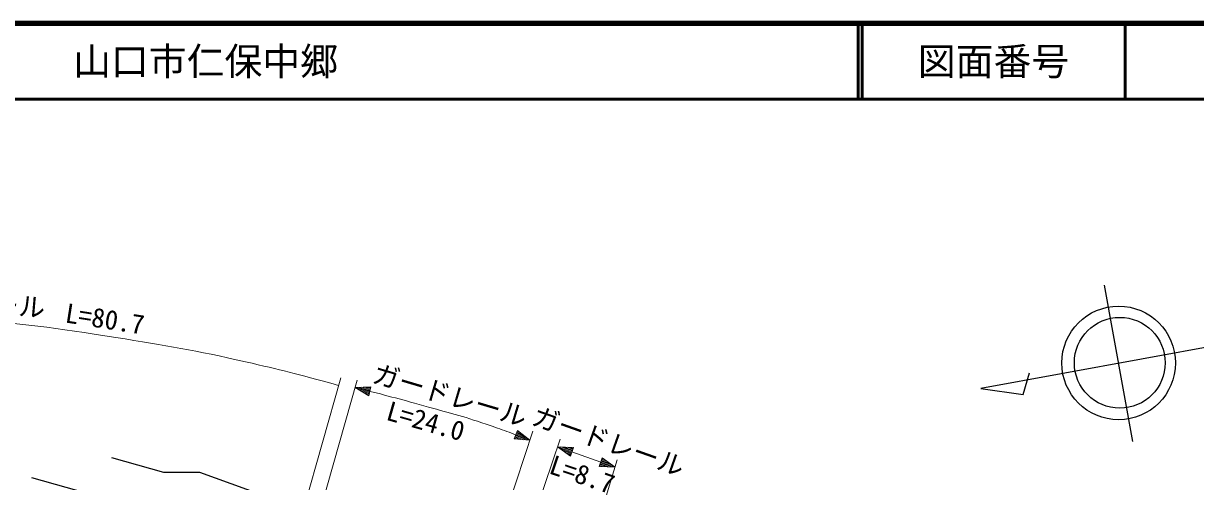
# Model space of a CAD drawing. Units: millimetres, scale not verified. Extents: x 40000 to 680000, y 20000 to 380000.
# Drawn here: x 398465 to 553312, y 319506 to 380000 of the extents above; entities that cross this region are included whole.
import ezdxf
from ezdxf.enums import TextEntityAlignment as Align

# ---------------------------------------------------------------- set-up
doc = ezdxf.new("R2010")
doc.units = ezdxf.units.MM
doc.header["$LTSCALE"] = 1000
for name, color, linetype, lineweight in [('M-BGD', 7, 'Continuous', 25), ('M-STR-HTXT', 7, 'Continuous', 13), ('M-TTL', 2, 'Continuous', 140), ('M-TTL-LINE', 7, 'Continuous', 50)]:
    doc.layers.add(name, color=color, linetype=linetype, lineweight=lineweight)
doc.layers.add('M-TTL-TXT', color=7, linetype='Continuous')
doc.styles.add('ＭＳ ゴシック', font='')
doc.styles.get('ＭＳ ゴシック').set_extended_font_data('MS Gothic')

msp = doc.modelspace()

# ---------------------------------------------------------------- linework, layer by layer
at = {"layer": 'M-BGD'}
for p, q in [((545040, 324800), (541265, 345458)), ((545040, 324800), (541265, 345458)), ((545040, 324800), (541265, 345458)), ((545040, 324800), (541265, 345458)), ((557416, 337736), (524925, 331798)), ((557416, 337736), (524925, 331798)), ((557416, 337736), (524925, 331798)), ((557416, 337736), (524925, 331798)), ((530534, 330987), (531376, 333867)), ((530534, 330987), (531376, 333867)), ((530534, 330987), (531376, 333867)), ((530534, 330987), (531376, 333867)), ((524925, 331798), (530534, 330987)), ((524925, 331798), (530534, 330987)), ((524925, 331798), (530534, 330987)), ((524925, 331798), (530534, 330987)), ((410109, 322679), (416967, 320732))]:
    msp.add_line(p, q, dxfattribs=at)
for points in [[(410109, 322679), (416967, 320732), (421709, 320732), (430006, 317768), (435425, 315652)], [(399526, 320054), (419084, 314551), (423297, 311843)]]:
    msp.add_lwpolyline(points, dxfattribs=at)
for centre, radius in [((543145, 335171), 7500), ((543145, 335171), 7500), ((543145, 335171), 7500), ((543145, 335171), 7500), ((543302, 335191), 6000), ((543302, 335191), 6000), ((543302, 335191), 6000), ((543302, 335191), 6000)]:
    msp.add_circle(centre, radius, dxfattribs=at)
at = {"layer": 'M-STR-HTXT'}
for p, q in [((434235, 311532), (440399, 333222)), ((436339, 311105), (442565, 332880)), ((442293, 331928), (444379, 332005)), ((442293, 331928), (444077, 330844)), ((442293, 331928), (444228, 331425)), ((444228, 331425), (442439, 331890)), ((444198, 331308), (442650, 331711)), ((444259, 331541), (442710, 331943)), ((443007, 331494), (444168, 331192)), ((443127, 331959), (444289, 331657)), ((444319, 331773), (443545, 331974)), ((443962, 331990), (444349, 331889)), ((444077, 330844), (444379, 332005)), ((444138, 331076), (443364, 331277)), ((443721, 331061), (444108, 330960)), ((455312, 294619), (465754, 326164)), ((463716, 326252), (463275, 325136)), ((463691, 325100), (463319, 325247)), ((463363, 325359), (464107, 325065)), ((464523, 325030), (463407, 325471)), ((463451, 325582), (464939, 324994)), ((463495, 325694), (464822, 325170)), ((465356, 324959), (463495, 325694)), ((463539, 325805), (465028, 325218)), ((464700, 325476), (463583, 325917)), ((463628, 326029), (464372, 325735)), ((464044, 325993), (463672, 326140)), ((465356, 324959), (463716, 326252)), ((458258, 292598), (469380, 325092)), ((465356, 324959), (463275, 325136)), ((469039, 324096), (470724, 322863)), ((469039, 324096), (471124, 323994)), ((469039, 324096), (470924, 323428)), ((470884, 323315), (469376, 323849)), ((470964, 323542), (469456, 324076)), ((469873, 324055), (471004, 323655)), ((471044, 323768), (470290, 324035)), ((470707, 324014), (471084, 323881)), ((470724, 322863), (471124, 323994)), ((469713, 323603), (470844, 323202)), ((470804, 323089), (470050, 323356)), ((470387, 323109), (470764, 322976)), ((470924, 323428), (474737, 322078)), ((473061, 309946), (476918, 322363)), ((474937, 322644), (474536, 321513)), ((474777, 322192), (476285, 321657)), ((475948, 321904), (474817, 322305)), ((474857, 322418), (475611, 322151)), ((475274, 322397), (474897, 322531)), ((476622, 321411), (474937, 322644)), ((476622, 321411), (474536, 321513)), ((474953, 321492), (474576, 321626)), ((474616, 321739), (475371, 321472)), ((475788, 321452), (474656, 321852)), ((474697, 321965), (476205, 321431)), ((476622, 321411), (474737, 322078))]:
    msp.add_line(p, q, dxfattribs=at)
for points, knots in [([(350414, 341822), (358610, 342139), (360875, 342180), (367581, 342129), (376350, 342061), (381269, 341809), (390008, 341075), (398112, 340394), (402641, 339804), (410674, 338528), (417395, 337461), (421165, 336841), (427799, 335325), (432635, 334219), (434257, 333812), (440107, 332197)], [0, 0, 0, 0, 1, 1, 1, 2, 2, 2, 3, 3, 3, 4, 4, 4, 5, 5, 5, 5]), ([(442293, 331928), (446689, 330798), (447837, 330507), (451367, 329513), (454594, 328604), (456427, 328166), (459600, 327083), (461868, 326310), (462630, 326032), (465356, 324959)], [0, 0, 0, 0, 1, 1, 1, 2, 2, 2, 3, 3, 3, 3])]:
    msp.add_open_spline(points, degree=3, knots=knots, dxfattribs=at)
at = {"layer": 'M-TTL'}
msp.add_line((680000, 380000), (40000, 380000), dxfattribs=at)
at = {"layer": 'M-TTL-LINE'}
for p, q in [((508747, 380000), (508747, 370000)), ((509247, 380000), (509247, 370000)), ((543997, 380000), (543997, 370000)), ((40000, 370000), (680000, 370000))]:
    msp.add_line(p, q, dxfattribs=at)

# ---------------------------------------------------------------- texts
at = {"layer": 'M-STR-HTXT', "style": 'ＭＳ ゴシック'}
for s, rotation, p in [('ガードレール', 355.049, (380237, 342195)), ('L=80.7', 351.137, (403744, 339770)), ('ガードレール', 343.465, (444164, 331930)), ('L=24.0', 344.06, (446021, 326958)), ('ガードレール', 340.5, (465178, 326384)), ('L=8.7', 341.251, (467499, 319897))]:
    msp.add_text(s, height=2566, rotation=rotation, dxfattribs=at).set_placement(p, align=Align.BOTTOM_LEFT)
at = {"layer": 'M-TTL-TXT', "style": 'ＭＳ ゴシック'}
msp.add_text('山口市仁保中郷', height=3666, dxfattribs=at).set_placement((405024, 375000), align=Align.MIDDLE_LEFT)
msp.add_text('図面番号', height=3666, dxfattribs=at).set_placement((526622, 375000), align=Align.MIDDLE_CENTER)

doc.saveas('drawing.dxf')
